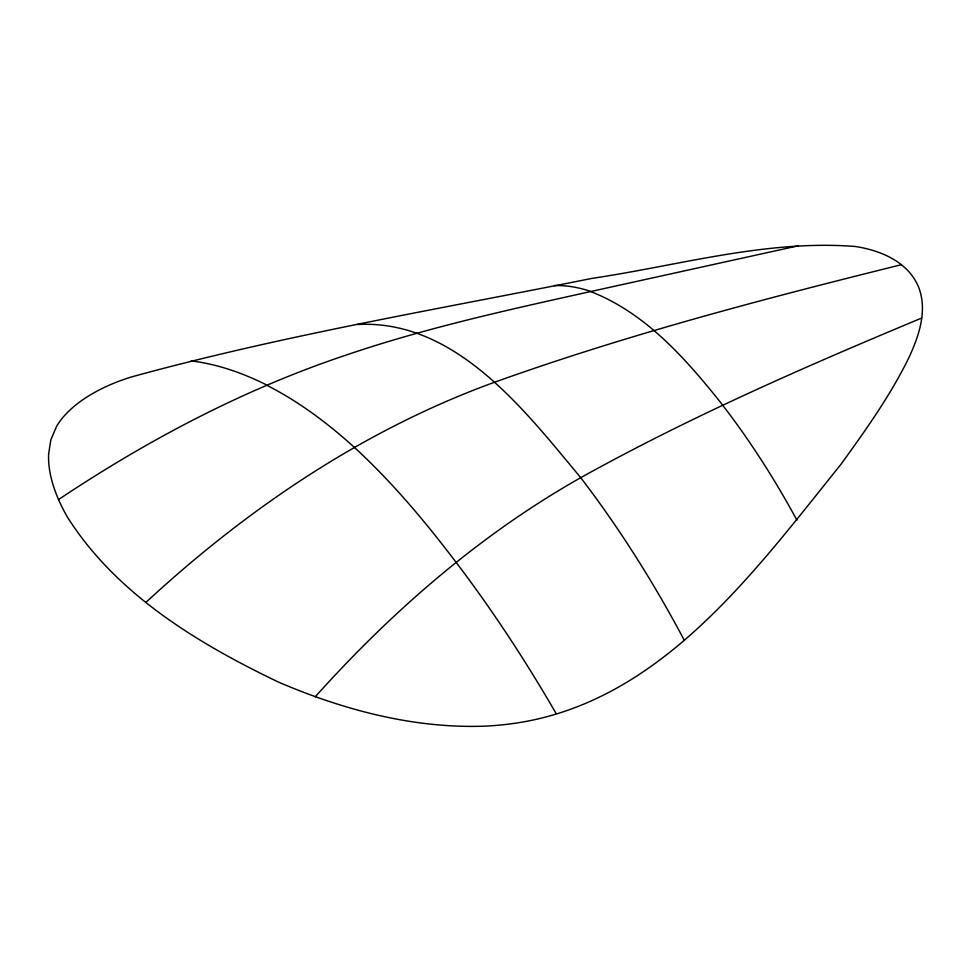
<?xml version="1.0" encoding="UTF-8"?>
<svg xmlns="http://www.w3.org/2000/svg" width="971" height="971" viewBox="0 0 971 971"><rect width="100%" height="100%" fill="white"/><g stroke="black" fill="none" stroke-linecap="round" stroke-linejoin="round"><path stroke-width="1.46" d="M315.235 696.765C392.15 611.087 480.208 534.499 580.719 477.671C690.478 416.656 805.906 366.322 921.722 318.027M146.123 602.202C247.362 508.586 363.931 429.74 494.033 382.428C627.132 334.655 764.25 298.716 901.416 264.695M58.539 499.567C146.888 440.579 241.658 390.403 342.447 356.321C427.628 327.009 515.868 308.171 603.671 288.666L798.417 245.772M357.437 324.496C455.423 319.241 524.571 410.211 580.719 477.671A623.164 299.723 65.9 0 1 684.409 640.532M590.671 291.567C646.213 313.16 686.837 360.01 723.019 405.49M354.318 447.352C392.114 482.029 425.14 521.536 456.091 562.33A790.455 380.826 65.9 0 1 556.067 713.491M191.105 360.896A535.531 257.703 65.9 0 1 266.879 385.074M266.916 385.353A491.132 236.317 65.9 0 1 354.318 447.34M554.405 285.595A297.199 143.016 65.9 0 1 590.635 291.409M722.982 405.587A463.737 222.857 65.9 0 1 796.936 520.213M48.611 453.93C47.919 470.838 52.98 487.418 59.935 502.662A301.289 202.769 5.9 0 0 67.169 516.693C115.974 594.143 198.084 643.627 278.883 682.273C344.05 710.189 414.848 728.942 486.204 726.102A201.41 135.552 5.9 0 0 498.973 725.155C653.981 711.342 751.044 575.839 840.765 464.587C865.598 430.226 890.48 395.428 909.111 357.219C918.93 335.942 927.426 311.084 918.942 287.974A88.774 59.741 5.9 0 0 916.454 282.561C907.06 264.646 888.04 254.305 869.094 249.365A89.587 60.299 5.9 0 0 855.597 246.513C766.702 239.436 679.13 265.484 591.837 278.41C438.103 309.264 282.962 335.274 131.655 376.894A187.767 126.376 5.9 0 0 105.171 387.028C89.854 394.299 75.107 403.56 63.807 416.377A118.28 79.61 5.9 0 0 56.585 426.33L50.868 439.778L48.611 453.93"/></g></svg>
